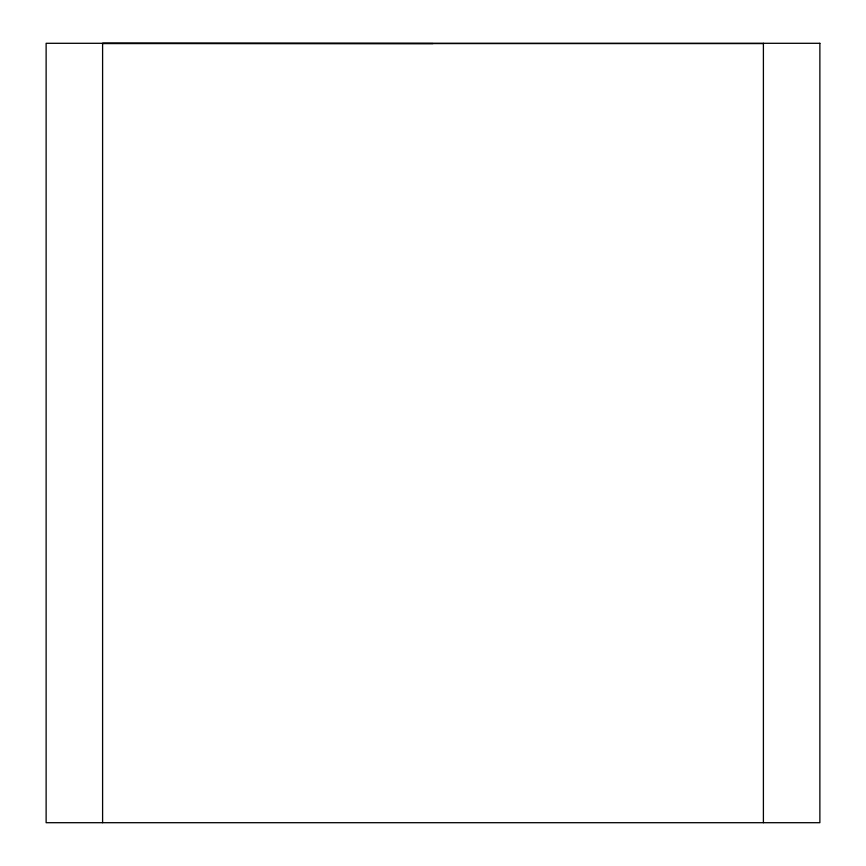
<?xml version="1.0" encoding="UTF-8"?>
<svg xmlns="http://www.w3.org/2000/svg" width="866" height="866" viewBox="0 0 866 866"><rect width="100%" height="100%" fill="white"/><g stroke="black" fill="none" stroke-linecap="round" stroke-linejoin="round"><path stroke-width="1.3" d="M102.599 43.581L763.401 43.581M433 43.56L102.599 43.3L102.599 822.7M763.401 43.3L763.401 822.7M819.875 43.3L46.125 43.3L46.125 822.7L819.875 822.7L819.875 43.3"/></g></svg>
